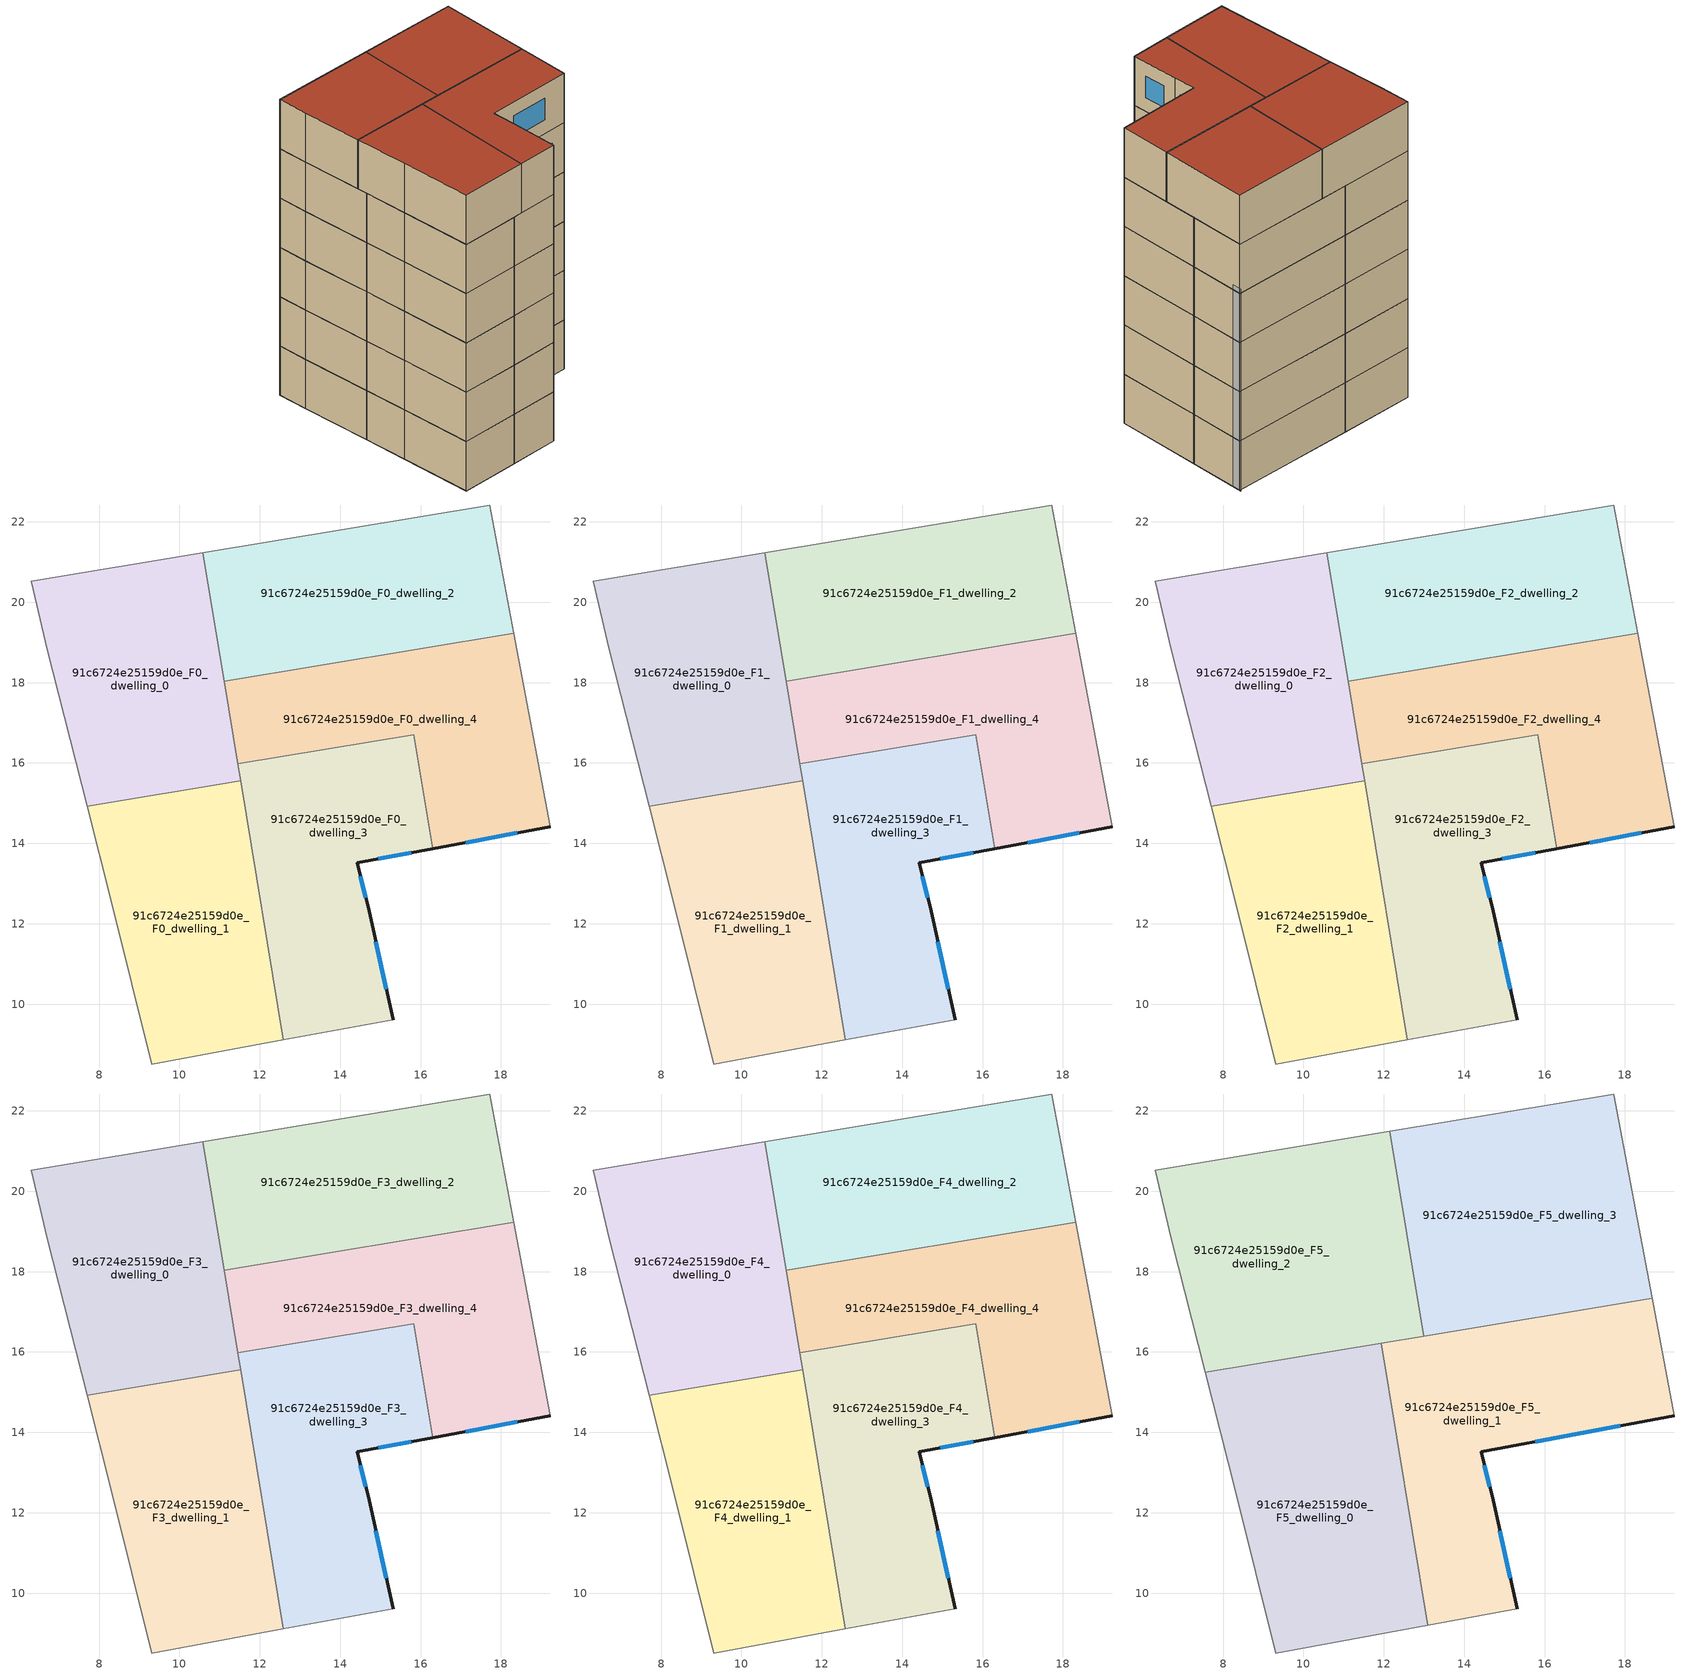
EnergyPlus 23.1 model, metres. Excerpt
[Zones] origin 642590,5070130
91c6724e25159d0e_F0_dwelling_0
 floor ground (EU_floor_Construction): 11.52,15.56 10.58,21.23 6.32,20.52 6.72,18.82 7.7,14.93 z0
 wall adiabatic (EU_wall_Construction): 7.7,14.93 6.72,18.82 6.32,20.52 10.58,21.23 z0:3
 wall to 91c6724e25159d0e_F0_dwelling_1 (EU_wall_Construction): 11.52,15.56 7.7,14.93 z0:3
 wall to 91c6724e25159d0e_F0_dwelling_2 (EU_wall_Construction): 10.58,21.23 11.11,18.03 z0:3
 wall to 91c6724e25159d0e_F0_dwelling_4 (EU_wall_Construction): 11.11,18.03 11.45,15.98 z0:3
 wall to 91c6724e25159d0e_F0_dwelling_3 (EU_wall_Construction): 11.45,15.98 11.52,15.56 z0:3
91c6724e25159d0e_F0_dwelling_1
 floor ground (EU_floor_Construction): 12.59,9.11 11.52,15.56 7.7,14.93 8.31,12.51 9.31,8.51 z0
 wall adiabatic (EU_wall_Construction): 12.59,9.11 9.31,8.51 8.31,12.51 7.7,14.93 z0:3
 wall to 91c6724e25159d0e_F0_dwelling_3 (EU_wall_Construction): 11.52,15.56 12.59,9.11 z0:3
91c6724e25159d0e_F0_dwelling_2
 floor ground (EU_floor_Construction): 18.32,19.22 17.72,22.42 10.58,21.23 11.11,18.03 z0
 wall adiabatic (EU_wall_Construction): 10.58,21.23 17.72,22.42 18.32,19.22 z0:3
 wall to 91c6724e25159d0e_F0_dwelling_4 (EU_wall_Construction): 18.32,19.22 11.11,18.03 z0:3
91c6724e25159d0e_F0_dwelling_3
 floor ground (EU_floor_Construction): 15.32,9.61 14.72,12.31 14.42,13.51 16.3,13.87 15.83,16.71 11.45,15.98 12.59,9.11 z0
 wall outside (EU_wall_Construction): 16.3,13.87 14.42,13.51 14.72,12.31 15.32,9.61 z0:3
 wall adiabatic (EU_wall_Construction): 15.32,9.61 12.59,9.11 z0:3
 wall to 91c6724e25159d0e_F0_dwelling_4 (EU_wall_Construction): 11.45,15.98 15.83,16.71 16.3,13.87 z0:3
 window (EU_Window_Construction): 14.5,13.18 14.64,12.65 / 14.89,11.56 15.15,10.37 / 15.77,13.77 14.95,13.61 z0.84:2.16
91c6724e25159d0e_F0_dwelling_4
 floor ground (EU_floor_Construction): 19.22,14.41 18.32,19.22 11.11,18.03 11.45,15.98 15.83,16.71 16.3,13.87 z0
 wall outside (EU_wall_Construction): 19.22,14.41 16.3,13.87 z0:3
 wall adiabatic (EU_wall_Construction): 18.32,19.22 19.22,14.41 z0:3
 window (EU_Window_Construction): 18.4,14.26 17.12,14.02 z0.84:2.16
91c6724e25159d0e_F1_dwelling_0
 floor to 91c6724e25159d0e_F0_dwelling_0 (EU_floor_Construction): 11.52,15.56 10.58,21.23 6.32,20.52 6.72,18.82 7.7,14.93 z3
 wall adiabatic (EU_wall_Construction): 7.7,14.93 6.72,18.82 6.32,20.52 10.58,21.23 z3:6
 wall to 91c6724e25159d0e_F1_dwelling_1 (EU_wall_Construction): 11.52,15.56 7.7,14.93 z3:6
 wall to 91c6724e25159d0e_F1_dwelling_2 (EU_wall_Construction): 10.58,21.23 11.11,18.03 z3:6
 wall to 91c6724e25159d0e_F1_dwelling_4 (EU_wall_Construction): 11.11,18.03 11.45,15.98 z3:6
 wall to 91c6724e25159d0e_F1_dwelling_3 (EU_wall_Construction): 11.45,15.98 11.52,15.56 z3:6
91c6724e25159d0e_F1_dwelling_1
 floor to 91c6724e25159d0e_F0_dwelling_1 (EU_floor_Construction): 12.59,9.11 11.52,15.56 7.7,14.93 8.31,12.51 9.31,8.51 z3
 wall adiabatic (EU_wall_Construction): 12.59,9.11 9.31,8.51 8.31,12.51 7.7,14.93 z3:6
 wall to 91c6724e25159d0e_F1_dwelling_3 (EU_wall_Construction): 11.52,15.56 12.59,9.11 z3:6
91c6724e25159d0e_F1_dwelling_2
 floor to 91c6724e25159d0e_F0_dwelling_2 (EU_floor_Construction): 18.32,19.22 17.72,22.42 10.58,21.23 11.11,18.03 z3
 wall adiabatic (EU_wall_Construction): 10.58,21.23 17.72,22.42 18.32,19.22 z3:6
 wall to 91c6724e25159d0e_F1_dwelling_4 (EU_wall_Construction): 18.32,19.22 11.11,18.03 z3:6
91c6724e25159d0e_F1_dwelling_3
 floor to 91c6724e25159d0e_F0_dwelling_3 (EU_floor_Construction): 15.32,9.61 14.72,12.31 14.42,13.51 16.3,13.87 15.83,16.71 11.45,15.98 12.59,9.11 z3
 wall outside (EU_wall_Construction): 16.3,13.87 14.42,13.51 14.72,12.31 15.32,9.61 z3:6
 wall adiabatic (EU_wall_Construction): 15.32,9.61 12.59,9.11 z3:6
 wall to 91c6724e25159d0e_F1_dwelling_4 (EU_wall_Construction): 11.45,15.98 15.83,16.71 16.3,13.87 z3:6
 window (EU_Window_Construction): 14.5,13.18 14.64,12.65 / 14.89,11.56 15.15,10.37 / 15.77,13.77 14.95,13.61 z3.84:5.16
91c6724e25159d0e_F1_dwelling_4
 floor to 91c6724e25159d0e_F0_dwelling_4 (EU_floor_Construction): 19.22,14.41 18.32,19.22 11.11,18.03 11.45,15.98 15.83,16.71 16.3,13.87 z3
 wall outside (EU_wall_Construction): 19.22,14.41 16.3,13.87 z3:6
 wall adiabatic (EU_wall_Construction): 18.32,19.22 19.22,14.41 z3:6
 window (EU_Window_Construction): 18.4,14.26 17.12,14.02 z3.84:5.16
91c6724e25159d0e_F2_dwelling_0
 floor to 91c6724e25159d0e_F1_dwelling_0 (EU_floor_Construction): 11.52,15.56 10.58,21.23 6.32,20.52 6.72,18.82 7.7,14.93 z6
 wall adiabatic (EU_wall_Construction): 7.7,14.93 6.72,18.82 6.32,20.52 10.58,21.23 z6:9
 wall to 91c6724e25159d0e_F2_dwelling_1 (EU_wall_Construction): 11.52,15.56 7.7,14.93 z6:9
 wall to 91c6724e25159d0e_F2_dwelling_2 (EU_wall_Construction): 10.58,21.23 11.11,18.03 z6:9
 wall to 91c6724e25159d0e_F2_dwelling_4 (EU_wall_Construction): 11.11,18.03 11.45,15.98 z6:9
 wall to 91c6724e25159d0e_F2_dwelling_3 (EU_wall_Construction): 11.45,15.98 11.52,15.56 z6:9
91c6724e25159d0e_F2_dwelling_1
 floor to 91c6724e25159d0e_F1_dwelling_1 (EU_floor_Construction): 12.59,9.11 11.52,15.56 7.7,14.93 8.31,12.51 9.31,8.51 z6
 wall adiabatic (EU_wall_Construction): 12.59,9.11 9.31,8.51 8.31,12.51 7.7,14.93 z6:9
 wall to 91c6724e25159d0e_F2_dwelling_3 (EU_wall_Construction): 11.52,15.56 12.59,9.11 z6:9
91c6724e25159d0e_F2_dwelling_2
 floor to 91c6724e25159d0e_F1_dwelling_2 (EU_floor_Construction): 18.32,19.22 17.72,22.42 10.58,21.23 11.11,18.03 z6
 wall adiabatic (EU_wall_Construction): 10.58,21.23 17.72,22.42 18.32,19.22 z6:9
 wall to 91c6724e25159d0e_F2_dwelling_4 (EU_wall_Construction): 18.32,19.22 11.11,18.03 z6:9
91c6724e25159d0e_F2_dwelling_3
 floor to 91c6724e25159d0e_F1_dwelling_3 (EU_floor_Construction): 15.32,9.61 14.72,12.31 14.42,13.51 16.3,13.87 15.83,16.71 11.45,15.98 12.59,9.11 z6
 wall outside (EU_wall_Construction): 16.3,13.87 14.42,13.51 14.72,12.31 15.32,9.61 z6:9
 wall adiabatic (EU_wall_Construction): 15.32,9.61 12.59,9.11 z6:9
 wall to 91c6724e25159d0e_F2_dwelling_4 (EU_wall_Construction): 11.45,15.98 15.83,16.71 16.3,13.87 z6:9
 window (EU_Window_Construction): 14.5,13.18 14.64,12.65 / 14.89,11.56 15.15,10.37 / 15.77,13.77 14.95,13.61 z6.84:8.16
91c6724e25159d0e_F2_dwelling_4
 floor to 91c6724e25159d0e_F1_dwelling_4 (EU_floor_Construction): 19.22,14.41 18.32,19.22 11.11,18.03 11.45,15.98 15.83,16.71 16.3,13.87 z6
 wall outside (EU_wall_Construction): 19.22,14.41 16.3,13.87 z6:9
 wall adiabatic (EU_wall_Construction): 18.32,19.22 19.22,14.41 z6:9
 window (EU_Window_Construction): 18.4,14.26 17.12,14.02 z6.84:8.16
91c6724e25159d0e_F3_dwelling_0
 floor to 91c6724e25159d0e_F2_dwelling_0 (EU_floor_Construction): 11.52,15.56 10.58,21.23 6.32,20.52 6.72,18.82 7.7,14.93 z9
 wall adiabatic (EU_wall_Construction): 7.7,14.93 6.72,18.82 6.32,20.52 10.58,21.23 z9:12
 wall to 91c6724e25159d0e_F3_dwelling_1 (EU_wall_Construction): 11.52,15.56 7.7,14.93 z9:12
 wall to 91c6724e25159d0e_F3_dwelling_2 (EU_wall_Construction): 10.58,21.23 11.11,18.03 z9:12
 wall to 91c6724e25159d0e_F3_dwelling_4 (EU_wall_Construction): 11.11,18.03 11.45,15.98 z9:12
 wall to 91c6724e25159d0e_F3_dwelling_3 (EU_wall_Construction): 11.45,15.98 11.52,15.56 z9:12
91c6724e25159d0e_F3_dwelling_1
 floor to 91c6724e25159d0e_F2_dwelling_1 (EU_floor_Construction): 12.59,9.11 11.52,15.56 7.7,14.93 8.31,12.51 9.31,8.51 z9
 wall adiabatic (EU_wall_Construction): 12.59,9.11 9.31,8.51 8.31,12.51 7.7,14.93 z9:12
 wall to 91c6724e25159d0e_F3_dwelling_3 (EU_wall_Construction): 11.52,15.56 12.59,9.11 z9:12
91c6724e25159d0e_F3_dwelling_2
 floor to 91c6724e25159d0e_F2_dwelling_2 (EU_floor_Construction): 18.32,19.22 17.72,22.42 10.58,21.23 11.11,18.03 z9
 wall adiabatic (EU_wall_Construction): 10.58,21.23 17.72,22.42 18.32,19.22 z9:12
 wall to 91c6724e25159d0e_F3_dwelling_4 (EU_wall_Construction): 18.32,19.22 11.11,18.03 z9:12
91c6724e25159d0e_F3_dwelling_3
 floor to 91c6724e25159d0e_F2_dwelling_3 (EU_floor_Construction): 15.32,9.61 14.72,12.31 14.42,13.51 16.3,13.87 15.83,16.71 11.45,15.98 12.59,9.11 z9
 wall outside (EU_wall_Construction): 16.3,13.87 14.42,13.51 14.72,12.31 15.32,9.61 z9:12
 wall adiabatic (EU_wall_Construction): 15.32,9.61 12.59,9.11 z9:12
 wall to 91c6724e25159d0e_F3_dwelling_4 (EU_wall_Construction): 11.45,15.98 15.83,16.71 16.3,13.87 z9:12
 window (EU_Window_Construction): 14.5,13.18 14.64,12.65 / 14.89,11.56 15.15,10.37 / 15.77,13.77 14.95,13.61 z9.84:11.16
91c6724e25159d0e_F3_dwelling_4
 floor to 91c6724e25159d0e_F2_dwelling_4 (EU_floor_Construction): 19.22,14.41 18.32,19.22 11.11,18.03 11.45,15.98 15.83,16.71 16.3,13.87 z9
 wall outside (EU_wall_Construction): 19.22,14.41 16.3,13.87 z9:12
 wall adiabatic (EU_wall_Construction): 18.32,19.22 19.22,14.41 z9:12
 window (EU_Window_Construction): 18.4,14.26 17.12,14.02 z9.84:11.16
91c6724e25159d0e_F4_dwelling_0
 floor to 91c6724e25159d0e_F3_dwelling_0 (EU_floor_Construction): 11.52,15.56 10.58,21.23 6.32,20.52 6.72,18.82 7.7,14.93 z12
 wall adiabatic (EU_wall_Construction): 7.7,14.93 6.72,18.82 6.32,20.52 10.58,21.23 z12:15
 wall to 91c6724e25159d0e_F4_dwelling_1 (EU_wall_Construction): 11.52,15.56 7.7,14.93 z12:15
 wall to 91c6724e25159d0e_F4_dwelling_2 (EU_wall_Construction): 10.58,21.23 11.11,18.03 z12:15
 wall to 91c6724e25159d0e_F4_dwelling_4 (EU_wall_Construction): 11.11,18.03 11.45,15.98 z12:15
 wall to 91c6724e25159d0e_F4_dwelling_3 (EU_wall_Construction): 11.45,15.98 11.52,15.56 z12:15
91c6724e25159d0e_F4_dwelling_1
 floor to 91c6724e25159d0e_F3_dwelling_1 (EU_floor_Construction): 12.59,9.11 11.52,15.56 7.7,14.93 8.31,12.51 9.31,8.51 z12
 wall adiabatic (EU_wall_Construction): 12.59,9.11 9.31,8.51 8.31,12.51 7.7,14.93 z12:15
 wall to 91c6724e25159d0e_F4_dwelling_3 (EU_wall_Construction): 11.52,15.56 12.59,9.11 z12:15
91c6724e25159d0e_F4_dwelling_2
 floor to 91c6724e25159d0e_F3_dwelling_2 (EU_floor_Construction): 18.32,19.22 17.72,22.42 10.58,21.23 11.11,18.03 z12
 wall adiabatic (EU_wall_Construction): 10.58,21.23 17.72,22.42 18.32,19.22 z12:15
 wall to 91c6724e25159d0e_F4_dwelling_4 (EU_wall_Construction): 18.32,19.22 11.11,18.03 z12:15
 ceiling adiabatic (EU_roof_Construction): 17.72,22.42 18.32,19.22 12.67,18.29 12.15,21.49 z15
91c6724e25159d0e_F4_dwelling_3
 floor to 91c6724e25159d0e_F3_dwelling_3 (EU_floor_Construction): 15.32,9.61 14.72,12.31 14.42,13.51 16.3,13.87 15.83,16.71 11.45,15.98 12.59,9.11 z12
 wall outside (EU_wall_Construction): 16.3,13.87 14.42,13.51 14.72,12.31 15.32,9.61 z12:15
 wall adiabatic (EU_wall_Construction): 15.32,9.61 12.59,9.11 z12:15
 wall to 91c6724e25159d0e_F4_dwelling_4 (EU_wall_Construction): 11.45,15.98 15.83,16.71 16.3,13.87 z12:15
 window (EU_Window_Construction): 14.5,13.18 14.64,12.65 / 14.89,11.56 15.15,10.37 / 15.77,13.77 14.95,13.61 z12.84:14.16
91c6724e25159d0e_F4_dwelling_4
 floor to 91c6724e25159d0e_F3_dwelling_4 (EU_floor_Construction): 19.22,14.41 18.32,19.22 11.11,18.03 11.45,15.98 15.83,16.71 16.3,13.87 z12
 wall outside (EU_wall_Construction): 19.22,14.41 16.3,13.87 z12:15
 wall adiabatic (EU_wall_Construction): 18.32,19.22 19.22,14.41 z12:15
 window (EU_Window_Construction): 18.4,14.26 17.12,14.02 z12.84:14.16
 ceiling adiabatic (EU_roof_Construction): 18.32,19.22 18.68,17.33 12.99,16.39 12.67,18.29 z15
91c6724e25159d0e_F5_dwelling_0
 floor to 91c6724e25159d0e_F4_dwelling_1 (EU_floor_Construction): 12.59,9.11 11.52,15.56 7.7,14.93 8.31,12.51 9.31,8.51 z15
 floor to 91c6724e25159d0e_F4_dwelling_0 (EU_floor_Construction): 11.52,15.56 11.43,16.13 7.56,15.5 7.7,14.93 z15
 floor to 91c6724e25159d0e_F4_dwelling_3 (EU_floor_Construction): 13.09,9.2 11.96,16.06 11.45,15.98 12.59,9.11 z15
 floor to 91c6724e25159d0e_F4_dwelling_4 (EU_floor_Construction): 11.96,16.06 11.93,16.22 11.43,16.13 11.45,15.98 z15
 wall to 91c6724e25159d0e_F5_dwelling_1 (EU_wall_Construction): 11.93,16.22 13.09,9.2 z15:18
 wall adiabatic (EU_wall_Construction): 13.09,9.2 9.31,8.51 8.31,12.51 7.56,15.5 z15:18
 wall to 91c6724e25159d0e_F5_dwelling_2 (EU_wall_Construction): 7.56,15.5 11.93,16.22 z15:18
 roof outside (EU_roof_Construction): 11.93,16.22 13.09,9.2 9.31,8.51 8.31,12.51 7.56,15.5 z18
91c6724e25159d0e_F5_dwelling_1
 floor to 91c6724e25159d0e_F4_dwelling_3 (EU_floor_Construction): 15.32,9.61 14.72,12.31 14.42,13.51 16.3,13.87 15.83,16.71 11.96,16.06 13.09,9.2 z15
 floor to 91c6724e25159d0e_F4_dwelling_4 (EU_floor_Construction): 19.22,14.41 18.68,17.33 11.93,16.22 11.96,16.06 15.83,16.71 16.3,13.87 z15
 wall outside (EU_wall_Construction): 19.22,14.41 14.42,13.51 14.72,12.31 15.32,9.61 z15:18
 wall adiabatic (EU_wall_Construction): 18.68,17.33 19.22,14.41 / 15.32,9.61 13.09,9.2 z15:18
 wall to 91c6724e25159d0e_F5_dwelling_3 (EU_wall_Construction): 12.99,16.39 18.68,17.33 z15:18
 wall to 91c6724e25159d0e_F5_dwelling_2 (EU_wall_Construction): 11.93,16.22 12.99,16.39 z15:18
 window (EU_Window_Construction): 17.88,14.16 15.77,13.76 / 14.5,13.18 14.64,12.65 / 14.89,11.56 15.15,10.37 z15.84:17.16
 roof outside (EU_roof_Construction): 18.68,17.33 19.22,14.41 14.42,13.51 14.72,12.31 15.32,9.61 13.09,9.2 11.93,16.22 z18
91c6724e25159d0e_F5_dwelling_2
 floor to 91c6724e25159d0e_F4_dwelling_0 (EU_floor_Construction): 11.43,16.13 10.58,21.23 6.32,20.52 6.72,18.82 7.56,15.5 z15
 floor to 91c6724e25159d0e_F4_dwelling_2 (EU_floor_Construction): 12.67,18.29 12.15,21.49 10.58,21.23 11.11,18.03 z15
 floor to 91c6724e25159d0e_F4_dwelling_4 (EU_floor_Construction): 12.99,16.39 12.67,18.29 11.11,18.03 11.43,16.13 z15
 wall adiabatic (EU_wall_Construction): 7.56,15.5 6.72,18.82 6.32,20.52 12.15,21.49 z15:18
 wall to 91c6724e25159d0e_F5_dwelling_3 (EU_wall_Construction): 12.15,21.49 12.99,16.39 z15:18
 roof outside (EU_roof_Construction): 12.15,21.49 12.99,16.39 7.56,15.5 6.72,18.82 6.32,20.52 z18
91c6724e25159d0e_F5_dwelling_3
 floor adiabatic (EU_floor_Construction): 18.68,17.33 17.72,22.42 12.15,21.49 12.99,16.39 z15
 wall adiabatic (EU_wall_Construction): 12.15,21.49 17.72,22.42 18.68,17.33 z15:18
 roof outside (EU_roof_Construction): 17.72,22.42 18.68,17.33 12.99,16.39 12.15,21.49 z18
shading: 19.21,14.41 17.71,22.48 z0:12.3
[Building]
EU S2 Campaign: North Axis=0; Terrain=City; Solar Distribution=FullExterior
[Site:Location]
Lyon-Bron: Latitude=45.75; Longitude=5; Time Zone=1; Elevation=198
[SizingPeriod:WeatherFileDays]
AnnualSizingPeriod: Begin Month=1; Begin Day of Month=1; End Month=12; End Day of Month=31; Day of Week for Start Day=Monday; Use Weather File Daylight Saving Period=No; Use Weather File Rain and Snow Indicators=No
[MATERIAL]
EU_InternalMass_Material: Roughness=MediumRough; Thickness=0.1; Conductivity=1; Density=1800; Specific Heat=900; Thermal Absorptance=0.9; Solar Absorptance=0.7; Visible Absorptance=0.7
[MATERIAL:NOMASS] Roughness=MediumRough; Thermal Absorptance=0.9; Solar Absorptance=0.7; Visible Absorptance=0.7
Name | Thermal Resistance
EU_wall_NoMass | 0.776494
EU_roof_NoMass | 0.486893
EU_floor_NoMass | 0.421597
[WINDOWMATERIAL:SIMPLEGLAZINGSYSTEM]
EU_Window_SimpleGlazing: UFactor=4.24961; Solar Heat Gain Coefficient=0.83; Visible Transmittance=0.83
[CONSTRUCTION]
EU_wall_Construction: EU_wall_NoMass
EU_roof_Construction: EU_roof_NoMass
EU_floor_Construction: EU_floor_NoMass
EU_InternalMass_Construction: EU_InternalMass_Material
EU_Window_Construction: EU_Window_SimpleGlazing
[ZONE] Type=1; Multiplier=1; Ceiling Height=autocalculate; Floor Area=autocalculate; Part of Total Floor Area=Yes
Name | Volume
91c6724e25159d0e_F0_dwelling_0; 91c6724e25159d0e_F1_dwelling_0; 91c6724e25159d0e_F2_dwelling_0; 91c6724e25159d0e_F3_dwelling_0; 91c6724e25159d0e_F4_dwelling_0 | 70.8486
91c6724e25159d0e_F5_dwelling_0 | 88.5645
91c6724e25159d0e_F0_dwelling_1; 91c6724e25159d0e_F1_dwelling_1; 91c6724e25159d0e_F2_dwelling_1; 91c6724e25159d0e_F3_dwelling_1; 91c6724e25159d0e_F4_dwelling_1 | 70.8523
91c6724e25159d0e_F5_dwelling_1 | 88.5571
91c6724e25159d0e_F0_dwelling_2; 91c6724e25159d0e_F1_dwelling_2; 91c6724e25159d0e_F2_dwelling_2; 91c6724e25159d0e_F3_dwelling_2; 91c6724e25159d0e_F4_dwelling_2 | 70.853
91c6724e25159d0e_F5_dwelling_2 | 88.5615
91c6724e25159d0e_F0_dwelling_3; 91c6724e25159d0e_F1_dwelling_3; 91c6724e25159d0e_F2_dwelling_3; 91c6724e25159d0e_F3_dwelling_3; 91c6724e25159d0e_F4_dwelling_3 | 70.8516
91c6724e25159d0e_F5_dwelling_3 | 88.5637
91c6724e25159d0e_F0_dwelling_4; 91c6724e25159d0e_F1_dwelling_4; 91c6724e25159d0e_F2_dwelling_4; 91c6724e25159d0e_F3_dwelling_4; 91c6724e25159d0e_F4_dwelling_4 | 70.8501
[INTERNALMASS] Construction=EU_InternalMass_Construction
Name | Zone or ZoneList | Surface Area
91c6724e25159d0e_F0_dwelling_0_EU_InternalMass | 91c6724e25159d0e_F0_dwelling_0 | 23.6164
91c6724e25159d0e_F0_dwelling_1_EU_InternalMass | 91c6724e25159d0e_F0_dwelling_1 | 23.6175
91c6724e25159d0e_F0_dwelling_2_EU_InternalMass | 91c6724e25159d0e_F0_dwelling_2 | 23.6178
91c6724e25159d0e_F0_dwelling_3_EU_InternalMass | 91c6724e25159d0e_F0_dwelling_3 | 23.617
91c6724e25159d0e_F0_dwelling_4_EU_InternalMass | 91c6724e25159d0e_F0_dwelling_4 | 23.6164
91c6724e25159d0e_F1_dwelling_0_EU_InternalMass | 91c6724e25159d0e_F1_dwelling_0 | 23.6164
91c6724e25159d0e_F1_dwelling_1_EU_InternalMass | 91c6724e25159d0e_F1_dwelling_1 | 23.6175
91c6724e25159d0e_F1_dwelling_2_EU_InternalMass | 91c6724e25159d0e_F1_dwelling_2 | 23.6178
91c6724e25159d0e_F1_dwelling_3_EU_InternalMass | 91c6724e25159d0e_F1_dwelling_3 | 23.617
91c6724e25159d0e_F1_dwelling_4_EU_InternalMass | 91c6724e25159d0e_F1_dwelling_4 | 23.6164
91c6724e25159d0e_F2_dwelling_0_EU_InternalMass | 91c6724e25159d0e_F2_dwelling_0 | 23.6164
91c6724e25159d0e_F2_dwelling_1_EU_InternalMass | 91c6724e25159d0e_F2_dwelling_1 | 23.6175
91c6724e25159d0e_F2_dwelling_2_EU_InternalMass | 91c6724e25159d0e_F2_dwelling_2 | 23.6178
91c6724e25159d0e_F2_dwelling_3_EU_InternalMass | 91c6724e25159d0e_F2_dwelling_3 | 23.617
91c6724e25159d0e_F2_dwelling_4_EU_InternalMass | 91c6724e25159d0e_F2_dwelling_4 | 23.6164
91c6724e25159d0e_F3_dwelling_0_EU_InternalMass | 91c6724e25159d0e_F3_dwelling_0 | 23.6164
91c6724e25159d0e_F3_dwelling_1_EU_InternalMass | 91c6724e25159d0e_F3_dwelling_1 | 23.6175
91c6724e25159d0e_F3_dwelling_2_EU_InternalMass | 91c6724e25159d0e_F3_dwelling_2 | 23.6178
91c6724e25159d0e_F3_dwelling_3_EU_InternalMass | 91c6724e25159d0e_F3_dwelling_3 | 23.617
91c6724e25159d0e_F3_dwelling_4_EU_InternalMass | 91c6724e25159d0e_F3_dwelling_4 | 23.6164
91c6724e25159d0e_F4_dwelling_0_EU_InternalMass | 91c6724e25159d0e_F4_dwelling_0 | 23.6164
91c6724e25159d0e_F4_dwelling_1_EU_InternalMass | 91c6724e25159d0e_F4_dwelling_1 | 23.6175
91c6724e25159d0e_F4_dwelling_2_EU_InternalMass | 91c6724e25159d0e_F4_dwelling_2 | 23.6178
91c6724e25159d0e_F4_dwelling_3_EU_InternalMass | 91c6724e25159d0e_F4_dwelling_3 | 23.617
91c6724e25159d0e_F4_dwelling_4_EU_InternalMass | 91c6724e25159d0e_F4_dwelling_4 | 23.6164
91c6724e25159d0e_F5_dwelling_0_EU_InternalMass | 91c6724e25159d0e_F5_dwelling_0 | 29.5217
91c6724e25159d0e_F5_dwelling_1_EU_InternalMass | 91c6724e25159d0e_F5_dwelling_1 | 29.5192
91c6724e25159d0e_F5_dwelling_2_EU_InternalMass | 91c6724e25159d0e_F5_dwelling_2 | 29.5208
91c6724e25159d0e_F5_dwelling_3_EU_InternalMass | 91c6724e25159d0e_F5_dwelling_3 | 29.5214
[OTHEREQUIPMENT] Fuel Type=Electricity; Design Level Calculation Method=Watts/Area; Power per Zone Floor Area=1; Fraction Latent=0; Fraction Radiant=0; Fraction Lost=0; Carbon Dioxide Generation Rate=0; EndUse Subcategory=EU_Step8_InternalGains
Name | Zone or ZoneList or Space or SpaceList | Schedule
EU_Step8_InternalGain_91c6724e25159d0e_F0_dwelling_0_f000 | 91c6724e25159d0e_F0_dwelling_0 | EU_Step8_GainSchedule_91c6724e25159d0e_F0_dwelling_0_f000
EU_Step8_InternalGain_91c6724e25159d0e_F0_dwelling_1_f000 | 91c6724e25159d0e_F0_dwelling_1 | EU_Step8_GainSchedule_91c6724e25159d0e_F0_dwelling_1_f000
EU_Step8_InternalGain_91c6724e25159d0e_F0_dwelling_2_f000 | 91c6724e25159d0e_F0_dwelling_2 | EU_Step8_GainSchedule_91c6724e25159d0e_F0_dwelling_2_f000
EU_Step8_InternalGain_91c6724e25159d0e_F0_dwelling_3_f000 | 91c6724e25159d0e_F0_dwelling_3 | EU_Step8_GainSchedule_91c6724e25159d0e_F0_dwelling_3_f000
EU_Step8_InternalGain_91c6724e25159d0e_F0_dwelling_4_f000 | 91c6724e25159d0e_F0_dwelling_4 | EU_Step8_GainSchedule_91c6724e25159d0e_F0_dwelling_4_f000
EU_Step8_InternalGain_91c6724e25159d0e_F1_dwelling_0_f000 | 91c6724e25159d0e_F1_dwelling_0 | EU_Step8_GainSchedule_91c6724e25159d0e_F1_dwelling_0_f000
EU_Step8_InternalGain_91c6724e25159d0e_F1_dwelling_1_f000 | 91c6724e25159d0e_F1_dwelling_1 | EU_Step8_GainSchedule_91c6724e25159d0e_F1_dwelling_1_f000
EU_Step8_InternalGain_91c6724e25159d0e_F1_dwelling_2_f000 | 91c6724e25159d0e_F1_dwelling_2 | EU_Step8_GainSchedule_91c6724e25159d0e_F1_dwelling_2_f000
EU_Step8_InternalGain_91c6724e25159d0e_F1_dwelling_3_f000 | 91c6724e25159d0e_F1_dwelling_3 | EU_Step8_GainSchedule_91c6724e25159d0e_F1_dwelling_3_f000
EU_Step8_InternalGain_91c6724e25159d0e_F1_dwelling_4_f000 | 91c6724e25159d0e_F1_dwelling_4 | EU_Step8_GainSchedule_91c6724e25159d0e_F1_dwelling_4_f000
EU_Step8_InternalGain_91c6724e25159d0e_F2_dwelling_0_f000 | 91c6724e25159d0e_F2_dwelling_0 | EU_Step8_GainSchedule_91c6724e25159d0e_F2_dwelling_0_f000
EU_Step8_InternalGain_91c6724e25159d0e_F2_dwelling_1_f000 | 91c6724e25159d0e_F2_dwelling_1 | EU_Step8_GainSchedule_91c6724e25159d0e_F2_dwelling_1_f000
EU_Step8_InternalGain_91c6724e25159d0e_F2_dwelling_2_f000 | 91c6724e25159d0e_F2_dwelling_2 | EU_Step8_GainSchedule_91c6724e25159d0e_F2_dwelling_2_f000
EU_Step8_InternalGain_91c6724e25159d0e_F2_dwelling_3_f000 | 91c6724e25159d0e_F2_dwelling_3 | EU_Step8_GainSchedule_91c6724e25159d0e_F2_dwelling_3_f000
EU_Step8_InternalGain_91c6724e25159d0e_F2_dwelling_4_f000 | 91c6724e25159d0e_F2_dwelling_4 | EU_Step8_GainSchedule_91c6724e25159d0e_F2_dwelling_4_f000
EU_Step8_InternalGain_91c6724e25159d0e_F3_dwelling_0_f000 | 91c6724e25159d0e_F3_dwelling_0 | EU_Step8_GainSchedule_91c6724e25159d0e_F3_dwelling_0_f000
EU_Step8_InternalGain_91c6724e25159d0e_F3_dwelling_1_f000 | 91c6724e25159d0e_F3_dwelling_1 | EU_Step8_GainSchedule_91c6724e25159d0e_F3_dwelling_1_f000
EU_Step8_InternalGain_91c6724e25159d0e_F3_dwelling_2_f000 | 91c6724e25159d0e_F3_dwelling_2 | EU_Step8_GainSchedule_91c6724e25159d0e_F3_dwelling_2_f000
EU_Step8_InternalGain_91c6724e25159d0e_F3_dwelling_3_f000 | 91c6724e25159d0e_F3_dwelling_3 | EU_Step8_GainSchedule_91c6724e25159d0e_F3_dwelling_3_f000
EU_Step8_InternalGain_91c6724e25159d0e_F3_dwelling_4_f000 | 91c6724e25159d0e_F3_dwelling_4 | EU_Step8_GainSchedule_91c6724e25159d0e_F3_dwelling_4_f000
EU_Step8_InternalGain_91c6724e25159d0e_F4_dwelling_0_f000 | 91c6724e25159d0e_F4_dwelling_0 | EU_Step8_GainSchedule_91c6724e25159d0e_F4_dwelling_0_f000
EU_Step8_InternalGain_91c6724e25159d0e_F4_dwelling_1_f000 | 91c6724e25159d0e_F4_dwelling_1 | EU_Step8_GainSchedule_91c6724e25159d0e_F4_dwelling_1_f000
EU_Step8_InternalGain_91c6724e25159d0e_F4_dwelling_2_f000 | 91c6724e25159d0e_F4_dwelling_2 | EU_Step8_GainSchedule_91c6724e25159d0e_F4_dwelling_2_f000
EU_Step8_InternalGain_91c6724e25159d0e_F4_dwelling_3_f000 | 91c6724e25159d0e_F4_dwelling_3 | EU_Step8_GainSchedule_91c6724e25159d0e_F4_dwelling_3_f000
EU_Step8_InternalGain_91c6724e25159d0e_F4_dwelling_4_f000 | 91c6724e25159d0e_F4_dwelling_4 | EU_Step8_GainSchedule_91c6724e25159d0e_F4_dwelling_4_f000
EU_Step8_InternalGain_91c6724e25159d0e_F5_dwelling_0_f000 | 91c6724e25159d0e_F5_dwelling_0 | EU_Step8_GainSchedule_91c6724e25159d0e_F5_dwelling_0_f000
EU_Step8_InternalGain_91c6724e25159d0e_F5_dwelling_1_f000 | 91c6724e25159d0e_F5_dwelling_1 | EU_Step8_GainSchedule_91c6724e25159d0e_F5_dwelling_1_f000
EU_Step8_InternalGain_91c6724e25159d0e_F5_dwelling_2_f000 | 91c6724e25159d0e_F5_dwelling_2 | EU_Step8_GainSchedule_91c6724e25159d0e_F5_dwelling_2_f000
EU_Step8_InternalGain_91c6724e25159d0e_F5_dwelling_3_f000 | 91c6724e25159d0e_F5_dwelling_3 | EU_Step8_GainSchedule_91c6724e25159d0e_F5_dwelling_3_f000
[ZONEVENTILATION:DESIGNFLOWRATE] Schedule=EU_AlwaysOn; Design Flow Rate Calculation Method=AirChanges/Hour; Air Changes per Hour=0.693814; Ventilation Type=Natural; Fan Pressure Rise=0; Fan Total Efficiency=1; Constant Term Coefficient=1; Temperature Term Coefficient=0; Velocity Term Coefficient=0; Velocity Squared Term Coefficient=0; Minimum Indoor Temperature=-100; Maximum Indoor Temperature=100; Delta Temperature=-100; Minimum Outdoor Temperature=-100; Maximum Outdoor Temperature=100; Maximum Wind Speed=40
Name | Zone or ZoneList or Space or SpaceList
EU_ConstantAir_91c6724e25159d0e_F0_dwelling_0 | 91c6724e25159d0e_F0_dwelling_0
EU_ConstantAir_91c6724e25159d0e_F0_dwelling_1 | 91c6724e25159d0e_F0_dwelling_1
EU_ConstantAir_91c6724e25159d0e_F0_dwelling_2 | 91c6724e25159d0e_F0_dwelling_2
EU_ConstantAir_91c6724e25159d0e_F0_dwelling_3 | 91c6724e25159d0e_F0_dwelling_3
EU_ConstantAir_91c6724e25159d0e_F0_dwelling_4 | 91c6724e25159d0e_F0_dwelling_4
EU_ConstantAir_91c6724e25159d0e_F1_dwelling_0 | 91c6724e25159d0e_F1_dwelling_0
EU_ConstantAir_91c6724e25159d0e_F1_dwelling_1 | 91c6724e25159d0e_F1_dwelling_1
EU_ConstantAir_91c6724e25159d0e_F1_dwelling_2 | 91c6724e25159d0e_F1_dwelling_2
EU_ConstantAir_91c6724e25159d0e_F1_dwelling_3 | 91c6724e25159d0e_F1_dwelling_3
EU_ConstantAir_91c6724e25159d0e_F1_dwelling_4 | 91c6724e25159d0e_F1_dwelling_4
EU_ConstantAir_91c6724e25159d0e_F2_dwelling_0 | 91c6724e25159d0e_F2_dwelling_0
EU_ConstantAir_91c6724e25159d0e_F2_dwelling_1 | 91c6724e25159d0e_F2_dwelling_1
EU_ConstantAir_91c6724e25159d0e_F2_dwelling_2 | 91c6724e25159d0e_F2_dwelling_2
EU_ConstantAir_91c6724e25159d0e_F2_dwelling_3 | 91c6724e25159d0e_F2_dwelling_3
EU_ConstantAir_91c6724e25159d0e_F2_dwelling_4 | 91c6724e25159d0e_F2_dwelling_4
EU_ConstantAir_91c6724e25159d0e_F3_dwelling_0 | 91c6724e25159d0e_F3_dwelling_0
EU_ConstantAir_91c6724e25159d0e_F3_dwelling_1 | 91c6724e25159d0e_F3_dwelling_1
EU_ConstantAir_91c6724e25159d0e_F3_dwelling_2 | 91c6724e25159d0e_F3_dwelling_2
EU_ConstantAir_91c6724e25159d0e_F3_dwelling_3 | 91c6724e25159d0e_F3_dwelling_3
EU_ConstantAir_91c6724e25159d0e_F3_dwelling_4 | 91c6724e25159d0e_F3_dwelling_4
EU_ConstantAir_91c6724e25159d0e_F4_dwelling_0 | 91c6724e25159d0e_F4_dwelling_0
EU_ConstantAir_91c6724e25159d0e_F4_dwelling_1 | 91c6724e25159d0e_F4_dwelling_1
EU_ConstantAir_91c6724e25159d0e_F4_dwelling_2 | 91c6724e25159d0e_F4_dwelling_2
EU_ConstantAir_91c6724e25159d0e_F4_dwelling_3 | 91c6724e25159d0e_F4_dwelling_3
EU_ConstantAir_91c6724e25159d0e_F4_dwelling_4 | 91c6724e25159d0e_F4_dwelling_4
EU_ConstantAir_91c6724e25159d0e_F5_dwelling_0 | 91c6724e25159d0e_F5_dwelling_0
EU_ConstantAir_91c6724e25159d0e_F5_dwelling_1 | 91c6724e25159d0e_F5_dwelling_1
EU_ConstantAir_91c6724e25159d0e_F5_dwelling_2 | 91c6724e25159d0e_F5_dwelling_2
EU_ConstantAir_91c6724e25159d0e_F5_dwelling_3 | 91c6724e25159d0e_F5_dwelling_3
[HVACTEMPLATE:THERMOSTAT] Constant Heating Setpoint=20; Constant Cooling Setpoint=50
EU_HeatOnly_91c6724e25159d0e_F0_dwelling_0; EU_HeatOnly_91c6724e25159d0e_F0_dwelling_1; EU_HeatOnly_91c6724e25159d0e_F0_dwelling_2; EU_HeatOnly_91c6724e25159d0e_F0_dwelling_3; EU_HeatOnly_91c6724e25159d0e_F0_dwelling_4; EU_HeatOnly_91c6724e25159d0e_F1_dwelling_0; EU_HeatOnly_91c6724e25159d0e_F1_dwelling_1; EU_HeatOnly_91c6724e25159d0e_F1_dwelling_2; EU_HeatOnly_91c6724e25159d0e_F1_dwelling_3; EU_HeatOnly_91c6724e25159d0e_F1_dwelling_4; EU_HeatOnly_91c6724e25159d0e_F2_dwelling_0; EU_HeatOnly_91c6724e25159d0e_F2_dwelling_1; EU_HeatOnly_91c6724e25159d0e_F2_dwelling_2; EU_HeatOnly_91c6724e25159d0e_F2_dwelling_3; EU_HeatOnly_91c6724e25159d0e_F2_dwelling_4; EU_HeatOnly_91c6724e25159d0e_F3_dwelling_0; EU_HeatOnly_91c6724e25159d0e_F3_dwelling_1; EU_HeatOnly_91c6724e25159d0e_F3_dwelling_2; EU_HeatOnly_91c6724e25159d0e_F3_dwelling_3; EU_HeatOnly_91c6724e25159d0e_F3_dwelling_4; EU_HeatOnly_91c6724e25159d0e_F4_dwelling_0; EU_HeatOnly_91c6724e25159d0e_F4_dwelling_1; EU_HeatOnly_91c6724e25159d0e_F4_dwelling_2; EU_HeatOnly_91c6724e25159d0e_F4_dwelling_3; EU_HeatOnly_91c6724e25159d0e_F4_dwelling_4; EU_HeatOnly_91c6724e25159d0e_F5_dwelling_0; EU_HeatOnly_91c6724e25159d0e_F5_dwelling_1; EU_HeatOnly_91c6724e25159d0e_F5_dwelling_2; EU_HeatOnly_91c6724e25159d0e_F5_dwelling_3
[HVACTEMPLATE:ZONE:IDEALLOADSAIRSYSTEM] System Availability Schedule=EU_AlwaysOn; Maximum Heating Supply Air Temperature=50; Minimum Cooling Supply Air Temperature=13; Maximum Heating Supply Air Humidity Ratio=0.0156; Minimum Cooling Supply Air Humidity Ratio=0.0077; Heating Limit=NoLimit; Cooling Limit=NoLimit; Heating Availability Schedule=EU_AlwaysOn; Cooling Availability Schedule=EU_CoolingOff; Dehumidification Control Type=ConstantSensibleHeatRatio; Cooling Sensible Heat Ratio=0.7; Dehumidification Setpoint=60; Humidification Control Type=None; Humidification Setpoint=30; Outdoor Air Method=None; Outdoor Air Flow Rate per Person=0.00944; Outdoor Air Flow Rate per Zone Floor Area=0; Outdoor Air Flow Rate per Zone=0; Demand Controlled Ventilation Type=None; Outdoor Air Economizer Type=NoEconomizer; Heat Recovery Type=None; Sensible Heat Recovery Effectiveness=0.7; Latent Heat Recovery Effectiveness=0.65
Name | Template Thermostat
91c6724e25159d0e_F0_dwelling_0 | EU_HeatOnly_91c6724e25159d0e_F0_dwelling_0
91c6724e25159d0e_F0_dwelling_1 | EU_HeatOnly_91c6724e25159d0e_F0_dwelling_1
91c6724e25159d0e_F0_dwelling_2 | EU_HeatOnly_91c6724e25159d0e_F0_dwelling_2
91c6724e25159d0e_F0_dwelling_3 | EU_HeatOnly_91c6724e25159d0e_F0_dwelling_3
91c6724e25159d0e_F0_dwelling_4 | EU_HeatOnly_91c6724e25159d0e_F0_dwelling_4
91c6724e25159d0e_F1_dwelling_0 | EU_HeatOnly_91c6724e25159d0e_F1_dwelling_0
91c6724e25159d0e_F1_dwelling_1 | EU_HeatOnly_91c6724e25159d0e_F1_dwelling_1
91c6724e25159d0e_F1_dwelling_2 | EU_HeatOnly_91c6724e25159d0e_F1_dwelling_2
91c6724e25159d0e_F1_dwelling_3 | EU_HeatOnly_91c6724e25159d0e_F1_dwelling_3
91c6724e25159d0e_F1_dwelling_4 | EU_HeatOnly_91c6724e25159d0e_F1_dwelling_4
91c6724e25159d0e_F2_dwelling_0 | EU_HeatOnly_91c6724e25159d0e_F2_dwelling_0
91c6724e25159d0e_F2_dwelling_1 | EU_HeatOnly_91c6724e25159d0e_F2_dwelling_1
91c6724e25159d0e_F2_dwelling_2 | EU_HeatOnly_91c6724e25159d0e_F2_dwelling_2
91c6724e25159d0e_F2_dwelling_3 | EU_HeatOnly_91c6724e25159d0e_F2_dwelling_3
91c6724e25159d0e_F2_dwelling_4 | EU_HeatOnly_91c6724e25159d0e_F2_dwelling_4
91c6724e25159d0e_F3_dwelling_0 | EU_HeatOnly_91c6724e25159d0e_F3_dwelling_0
91c6724e25159d0e_F3_dwelling_1 | EU_HeatOnly_91c6724e25159d0e_F3_dwelling_1
91c6724e25159d0e_F3_dwelling_2 | EU_HeatOnly_91c6724e25159d0e_F3_dwelling_2
91c6724e25159d0e_F3_dwelling_3 | EU_HeatOnly_91c6724e25159d0e_F3_dwelling_3
91c6724e25159d0e_F3_dwelling_4 | EU_HeatOnly_91c6724e25159d0e_F3_dwelling_4
91c6724e25159d0e_F4_dwelling_0 | EU_HeatOnly_91c6724e25159d0e_F4_dwelling_0
91c6724e25159d0e_F4_dwelling_1 | EU_HeatOnly_91c6724e25159d0e_F4_dwelling_1
91c6724e25159d0e_F4_dwelling_2 | EU_HeatOnly_91c6724e25159d0e_F4_dwelling_2
91c6724e25159d0e_F4_dwelling_3 | EU_HeatOnly_91c6724e25159d0e_F4_dwelling_3
91c6724e25159d0e_F4_dwelling_4 | EU_HeatOnly_91c6724e25159d0e_F4_dwelling_4
91c6724e25159d0e_F5_dwelling_0 | EU_HeatOnly_91c6724e25159d0e_F5_dwelling_0
91c6724e25159d0e_F5_dwelling_1 | EU_HeatOnly_91c6724e25159d0e_F5_dwelling_1
91c6724e25159d0e_F5_dwelling_2 | EU_HeatOnly_91c6724e25159d0e_F5_dwelling_2
91c6724e25159d0e_F5_dwelling_3 | EU_HeatOnly_91c6724e25159d0e_F5_dwelling_3
[SIZING:ZONE] Zone Cooling Design Supply Air Temperature Input Method=SupplyAirTemperature; Zone Cooling Design Supply Air Temperature=13; Zone Heating Design Supply Air Temperature Input Method=SupplyAirTemperature; Zone Heating Design Supply Air Temperature=50; Zone Cooling Design Supply Air Humidity Ratio=0.008; Zone Heating Design Supply Air Humidity Ratio=0.008; Cooling Design Air Flow Method=DesignDay; Cooling Design Air Flow Rate=0; Cooling Minimum Air Flow per Zone Floor Area=0.000762; Cooling Minimum Air Flow=0; Cooling Minimum Air Flow Fraction=0.2; Heating Design Air Flow Method=DesignDay; Heating Design Air Flow Rate=0; Heating Maximum Air Flow per Zone Floor Area=0.002032; Heating Maximum Air Flow=0.141576; Heating Maximum Air Flow Fraction=0.3; Account for Dedicated Outdoor Air System=No; Dedicated Outdoor Air System Control Strategy=NeutralSupplyAir; Dedicated Outdoor Air Low Setpoint Temperature for Design=autosize; Dedicated Outdoor Air High Setpoint Temperature for Design=autosize; Zone Load Sizing Method=Sensible Load Only No Latent Load; Zone Latent Cooling Design Supply Air Humidity Ratio Input Method=HumidityRatioDifference; Zone Cooling Design Supply Air Humidity Ratio Difference=0.005; Zone Latent Heating Design Supply Air Humidity Ratio Input Method=HumidityRatioDifference; Zone Humidification Design Supply Air Humidity Ratio Difference=0.005
91c6724e25159d0e_F0_dwelling_0; 91c6724e25159d0e_F0_dwelling_1; 91c6724e25159d0e_F0_dwelling_2; 91c6724e25159d0e_F0_dwelling_3; 91c6724e25159d0e_F0_dwelling_4; 91c6724e25159d0e_F1_dwelling_0; 91c6724e25159d0e_F1_dwelling_1; 91c6724e25159d0e_F1_dwelling_2; 91c6724e25159d0e_F1_dwelling_3; 91c6724e25159d0e_F1_dwelling_4; 91c6724e25159d0e_F2_dwelling_0; 91c6724e25159d0e_F2_dwelling_1; 91c6724e25159d0e_F2_dwelling_2; 91c6724e25159d0e_F2_dwelling_3; 91c6724e25159d0e_F2_dwelling_4; 91c6724e25159d0e_F3_dwelling_0; 91c6724e25159d0e_F3_dwelling_1; 91c6724e25159d0e_F3_dwelling_2; 91c6724e25159d0e_F3_dwelling_3; 91c6724e25159d0e_F3_dwelling_4; 91c6724e25159d0e_F4_dwelling_0; 91c6724e25159d0e_F4_dwelling_1; 91c6724e25159d0e_F4_dwelling_2; 91c6724e25159d0e_F4_dwelling_3; 91c6724e25159d0e_F4_dwelling_4; 91c6724e25159d0e_F5_dwelling_0; 91c6724e25159d0e_F5_dwelling_1; 91c6724e25159d0e_F5_dwelling_2; 91c6724e25159d0e_F5_dwelling_3
[SCHEDULE:CONSTANT]
Name | Hourly Value
EU_AlwaysOn | 1
EU_CoolingOff | 0
[SCHEDULE:FILE] Column Number=1; Rows to Skip at Top=0; Number of Hours of Data=8760; Column Separator=Comma; Interpolate to Timestep=No; Minutes per Item=60; Adjust Schedule for Daylight Savings=Yes
Name | File
EU_Step8_GainSchedule_91c6724e25159d0e_F0_dwelling_0_f000 | ../../schedules/91c6724e25159d0e/91c6724e25159d0e_F0_dwelling_0_f000_gain.csv
EU_Step8_GainSchedule_91c6724e25159d0e_F0_dwelling_1_f000 | ../../schedules/91c6724e25159d0e/91c6724e25159d0e_F0_dwelling_1_f000_gain.csv
EU_Step8_GainSchedule_91c6724e25159d0e_F0_dwelling_2_f000 | ../../schedules/91c6724e25159d0e/91c6724e25159d0e_F0_dwelling_2_f000_gain.csv
EU_Step8_GainSchedule_91c6724e25159d0e_F0_dwelling_3_f000 | ../../schedules/91c6724e25159d0e/91c6724e25159d0e_F0_dwelling_3_f000_gain.csv
EU_Step8_GainSchedule_91c6724e25159d0e_F0_dwelling_4_f000 | ../../schedules/91c6724e25159d0e/91c6724e25159d0e_F0_dwelling_4_f000_gain.csv
EU_Step8_GainSchedule_91c6724e25159d0e_F1_dwelling_0_f000 | ../../schedules/91c6724e25159d0e/91c6724e25159d0e_F1_dwelling_0_f000_gain.csv
EU_Step8_GainSchedule_91c6724e25159d0e_F1_dwelling_1_f000 | ../../schedules/91c6724e25159d0e/91c6724e25159d0e_F1_dwelling_1_f000_gain.csv
EU_Step8_GainSchedule_91c6724e25159d0e_F1_dwelling_2_f000 | ../../schedules/91c6724e25159d0e/91c6724e25159d0e_F1_dwelling_2_f000_gain.csv
EU_Step8_GainSchedule_91c6724e25159d0e_F1_dwelling_3_f000 | ../../schedules/91c6724e25159d0e/91c6724e25159d0e_F1_dwelling_3_f000_gain.csv
EU_Step8_GainSchedule_91c6724e25159d0e_F1_dwelling_4_f000 | ../../schedules/91c6724e25159d0e/91c6724e25159d0e_F1_dwelling_4_f000_gain.csv
EU_Step8_GainSchedule_91c6724e25159d0e_F2_dwelling_0_f000 | ../../schedules/91c6724e25159d0e/91c6724e25159d0e_F2_dwelling_0_f000_gain.csv
EU_Step8_GainSchedule_91c6724e25159d0e_F2_dwelling_1_f000 | ../../schedules/91c6724e25159d0e/91c6724e25159d0e_F2_dwelling_1_f000_gain.csv
EU_Step8_GainSchedule_91c6724e25159d0e_F2_dwelling_2_f000 | ../../schedules/91c6724e25159d0e/91c6724e25159d0e_F2_dwelling_2_f000_gain.csv
EU_Step8_GainSchedule_91c6724e25159d0e_F2_dwelling_3_f000 | ../../schedules/91c6724e25159d0e/91c6724e25159d0e_F2_dwelling_3_f000_gain.csv
EU_Step8_GainSchedule_91c6724e25159d0e_F2_dwelling_4_f000 | ../../schedules/91c6724e25159d0e/91c6724e25159d0e_F2_dwelling_4_f000_gain.csv
EU_Step8_GainSchedule_91c6724e25159d0e_F3_dwelling_0_f000 | ../../schedules/91c6724e25159d0e/91c6724e25159d0e_F3_dwelling_0_f000_gain.csv
EU_Step8_GainSchedule_91c6724e25159d0e_F3_dwelling_1_f000 | ../../schedules/91c6724e25159d0e/91c6724e25159d0e_F3_dwelling_1_f000_gain.csv
EU_Step8_GainSchedule_91c6724e25159d0e_F3_dwelling_2_f000 | ../../schedules/91c6724e25159d0e/91c6724e25159d0e_F3_dwelling_2_f000_gain.csv
EU_Step8_GainSchedule_91c6724e25159d0e_F3_dwelling_3_f000 | ../../schedules/91c6724e25159d0e/91c6724e25159d0e_F3_dwelling_3_f000_gain.csv
EU_Step8_GainSchedule_91c6724e25159d0e_F3_dwelling_4_f000 | ../../schedules/91c6724e25159d0e/91c6724e25159d0e_F3_dwelling_4_f000_gain.csv
EU_Step8_GainSchedule_91c6724e25159d0e_F4_dwelling_0_f000 | ../../schedules/91c6724e25159d0e/91c6724e25159d0e_F4_dwelling_0_f000_gain.csv
EU_Step8_GainSchedule_91c6724e25159d0e_F4_dwelling_1_f000 | ../../schedules/91c6724e25159d0e/91c6724e25159d0e_F4_dwelling_1_f000_gain.csv
EU_Step8_GainSchedule_91c6724e25159d0e_F4_dwelling_2_f000 | ../../schedules/91c6724e25159d0e/91c6724e25159d0e_F4_dwelling_2_f000_gain.csv
EU_Step8_GainSchedule_91c6724e25159d0e_F4_dwelling_3_f000 | ../../schedules/91c6724e25159d0e/91c6724e25159d0e_F4_dwelling_3_f000_gain.csv
EU_Step8_GainSchedule_91c6724e25159d0e_F4_dwelling_4_f000 | ../../schedules/91c6724e25159d0e/91c6724e25159d0e_F4_dwelling_4_f000_gain.csv
EU_Step8_GainSchedule_91c6724e25159d0e_F5_dwelling_0_f000 | ../../schedules/91c6724e25159d0e/91c6724e25159d0e_F5_dwelling_0_f000_gain.csv
EU_Step8_GainSchedule_91c6724e25159d0e_F5_dwelling_1_f000 | ../../schedules/91c6724e25159d0e/91c6724e25159d0e_F5_dwelling_1_f000_gain.csv
EU_Step8_GainSchedule_91c6724e25159d0e_F5_dwelling_2_f000 | ../../schedules/91c6724e25159d0e/91c6724e25159d0e_F5_dwelling_2_f000_gain.csv
EU_Step8_GainSchedule_91c6724e25159d0e_F5_dwelling_3_f000 | ../../schedules/91c6724e25159d0e/91c6724e25159d0e_F5_dwelling_3_f000_gain.csv
